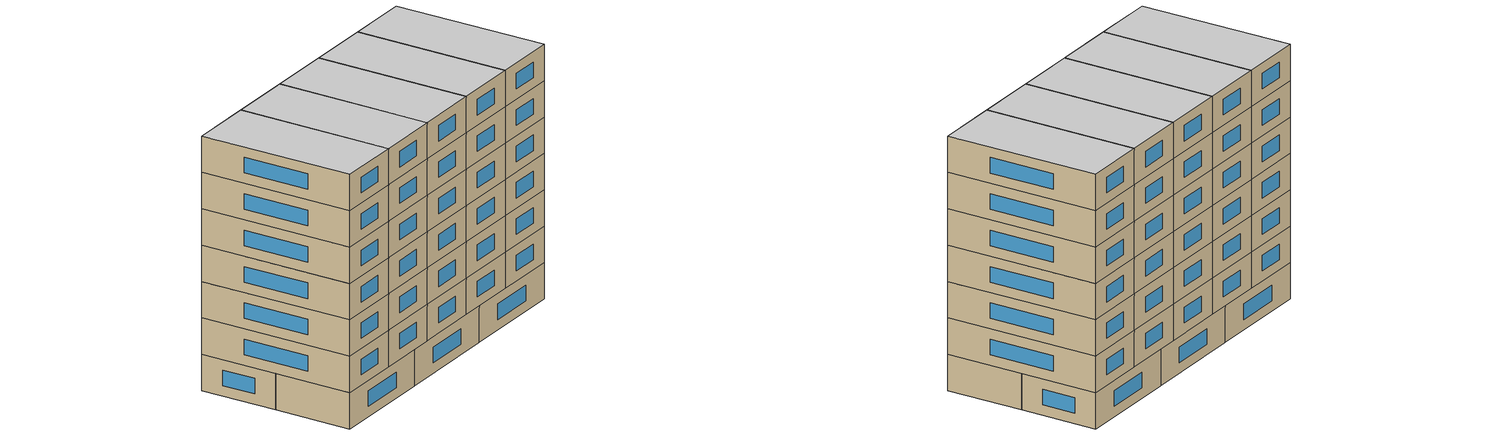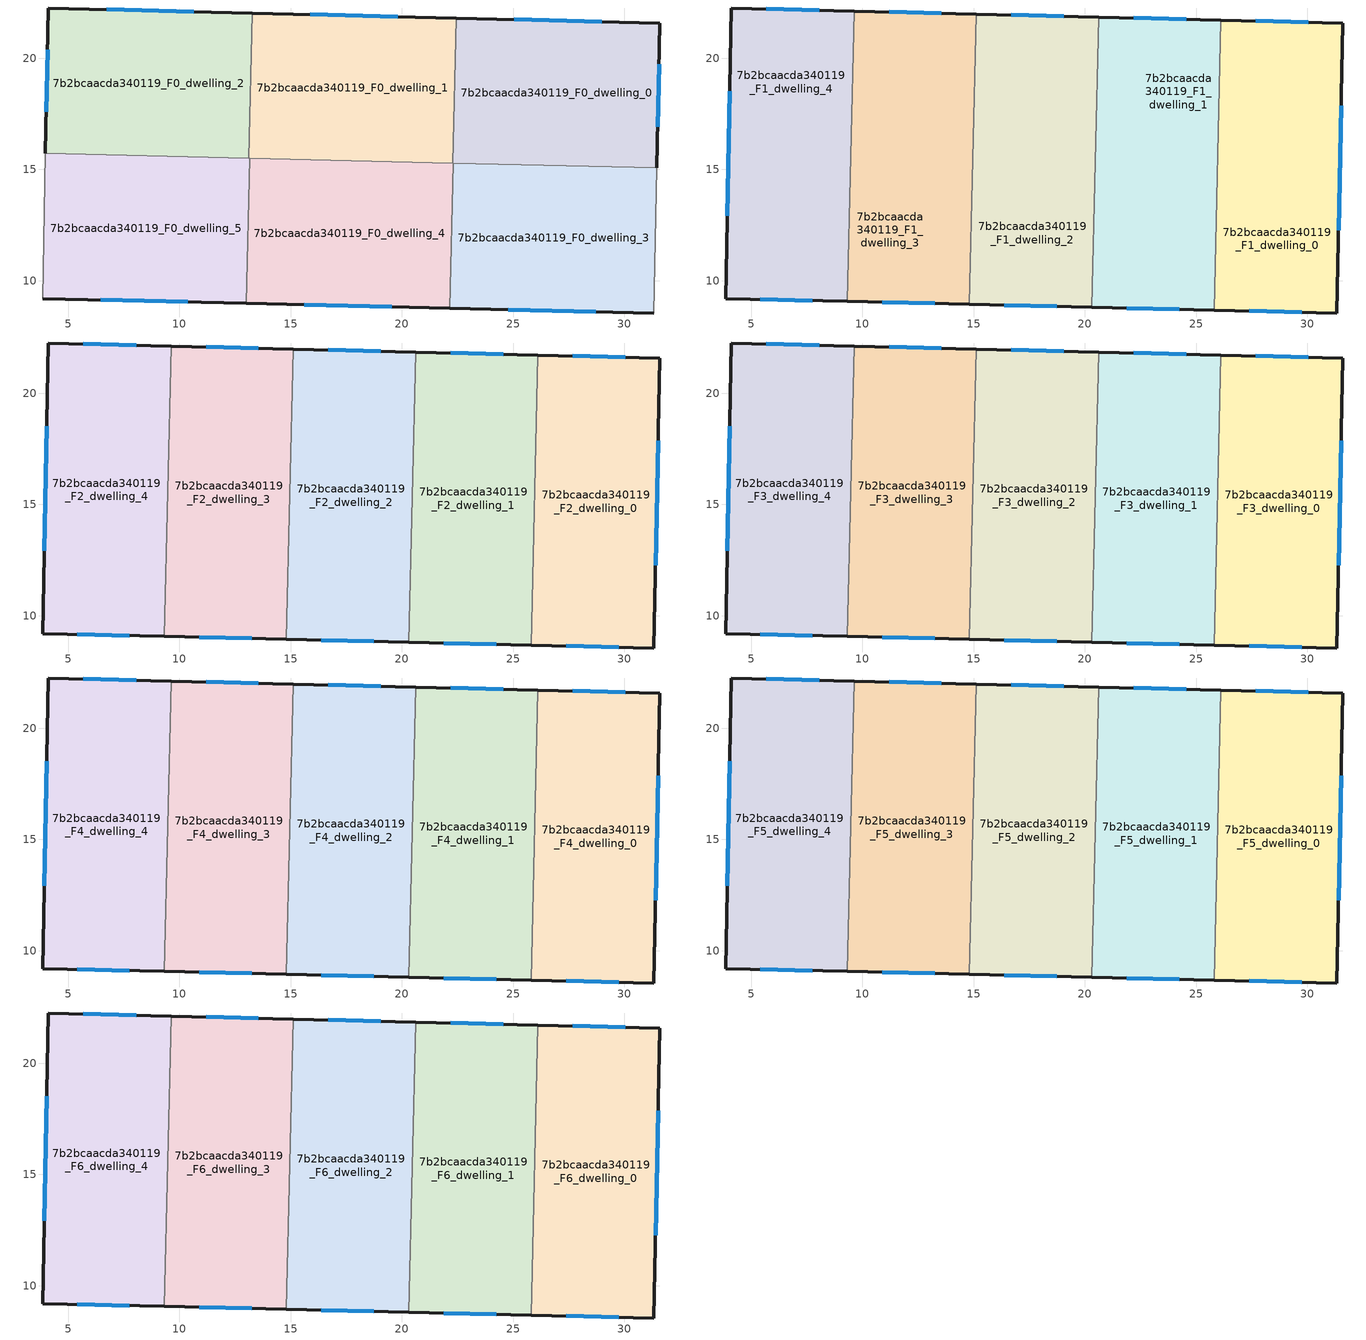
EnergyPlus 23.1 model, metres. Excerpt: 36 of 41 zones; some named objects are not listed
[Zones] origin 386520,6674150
7b2bcaacda340119_F0_dwelling_0
 floor ground (EU_floor_Construction): 31.6,21.58 31.47,15.07 22.29,15.29 22.44,21.8 z0
 wall outside (EU_wall_Construction): 31.47,15.07 31.6,21.58 22.44,21.8 z0:3
 wall to 7b2bcaacda340119_F0_dwelling_3 (EU_wall_Construction): 22.32,15.29 31.47,15.07 z0:3
 wall to 7b2bcaacda340119_F0_dwelling_1 (EU_wall_Construction): 22.44,21.8 22.29,15.29 z0:3
 wall to 7b2bcaacda340119_F0_dwelling_4 (EU_wall_Construction): 22.29,15.29 22.32,15.29 z0:3
 window (EU_Window_Construction): 31.51,16.93 31.57,19.72 / 28.99,21.64 25.06,21.74 z0.86:2.14
7b2bcaacda340119_F0_dwelling_1
 floor ground (EU_floor_Construction): 22.44,21.8 22.29,15.29 13.12,15.5 13.28,22.03 z0
 wall outside (EU_wall_Construction): 22.44,21.8 13.28,22.03 z0:3
 wall to 7b2bcaacda340119_F0_dwelling_4 (EU_wall_Construction): 13.16,15.5 22.29,15.29 z0:3
 wall to 7b2bcaacda340119_F0_dwelling_2 (EU_wall_Construction): 13.28,22.03 13.12,15.5 z0:3
 wall to 7b2bcaacda340119_F0_dwelling_5 (EU_wall_Construction): 13.12,15.5 13.16,15.5 z0:3
 window (EU_Window_Construction): 19.82,21.87 15.89,21.97 z0.86:2.14
7b2bcaacda340119_F0_dwelling_2
 floor ground (EU_floor_Construction): 13.28,22.03 13.12,15.5 3.98,15.72 4.11,22.25 z0
 wall outside (EU_wall_Construction): 13.28,22.03 4.11,22.25 3.98,15.72 z0:3
 wall to 7b2bcaacda340119_F0_dwelling_5 (EU_wall_Construction): 3.98,15.72 13.12,15.5 z0:3
 window (EU_Window_Construction): 4.08,20.39 4.02,17.59 / 10.66,22.09 6.73,22.19 z0.86:2.14
7b2bcaacda340119_F0_dwelling_3
 floor ground (EU_floor_Construction): 31.47,15.07 31.34,8.54 22.16,8.76 22.32,15.29 z0
 wall outside (EU_wall_Construction): 22.16,8.76 31.34,8.54 z0:3
 wall adiabatic (EU_wall_Construction): 31.34,8.54 31.47,15.07 z0:3
 wall to 7b2bcaacda340119_F0_dwelling_4 (EU_wall_Construction): 22.32,15.29 22.16,8.76 z0:3
 window (EU_Window_Construction): 24.78,8.7 28.71,8.61 z0.86:2.14
7b2bcaacda340119_F0_dwelling_4
 floor ground (EU_floor_Construction): 22.32,15.29 22.16,8.76 13,8.98 13.16,15.5 z0
 wall outside (EU_wall_Construction): 13,8.98 22.16,8.76 z0:3
 wall to 7b2bcaacda340119_F0_dwelling_5 (EU_wall_Construction): 13.16,15.5 13,8.98 z0:3
 window (EU_Window_Construction): 15.62,8.92 19.55,8.82 z0.86:2.14
 ceiling adiabatic (EU_roof_Construction): 22.16,8.76 22.32,15.29 20.31,8.81 z3
7b2bcaacda340119_F0_dwelling_5
 floor ground (EU_floor_Construction): 13.16,15.5 13,8.98 3.85,9.2 3.98,15.72 z0
 wall outside (EU_wall_Construction): 3.85,9.2 13,8.98 z0:3
 wall adiabatic (EU_wall_Construction): 3.98,15.72 3.85,9.2 z0:3
 window (EU_Window_Construction): 6.47,9.13 10.39,9.04 z0.86:2.14
7b2bcaacda340119_F1_dwelling_0
 floor to 7b2bcaacda340119_F0_dwelling_0 (EU_floor_Construction): 31.6,21.58 31.47,15.07 25.97,15.2 26.12,21.71 z3
 floor to 7b2bcaacda340119_F0_dwelling_3 (EU_floor_Construction): 31.47,15.07 31.33,8.54 25.81,8.68 25.97,15.2 z3
 wall outside (EU_wall_Construction): 25.81,8.68 31.34,8.54 31.6,21.58 26.12,21.71 z3:6
 wall to 7b2bcaacda340119_F1_dwelling_1 (EU_wall_Construction): 26.12,21.71 25.81,8.68 z3:6
 window (EU_Window_Construction): 30.04,21.62 27.69,21.68 / 31.41,12.27 31.53,17.85 / 27.39,8.64 29.76,8.58 z3.86:5.14
7b2bcaacda340119_F1_dwelling_1
 floor to 7b2bcaacda340119_F0_dwelling_0 (EU_floor_Construction): 26.12,21.71 25.97,15.2 22.29,15.29 22.44,21.8 z3
 floor to 7b2bcaacda340119_F0_dwelling_1 (EU_floor_Construction): 22.44,21.8 22.29,15.29 20.47,15.33 20.62,21.85 z3
 floor to 7b2bcaacda340119_F0_dwelling_4 (EU_floor_Construction): 22.32,15.29 20.31,8.81 20.47,15.33 z3
 floor to 7b2bcaacda340119_F0_dwelling_3 (EU_floor_Construction): 25.89,11.94 25.81,8.68 22.16,8.76 22.19,9.86 z3; 25.97,15.2 25.89,11.94 22.19,9.86 22.32,15.29 z3
 floor adiabatic (EU_floor_Construction): 22.19,9.86 22.16,8.76 20.31,8.81 z3; 22.32,15.29 22.19,9.86 20.31,8.81 z3
 wall outside (EU_wall_Construction): 20.31,8.81 25.81,8.68 / 26.12,21.71 20.62,21.85 z3:6
 wall to 7b2bcaacda340119_F1_dwelling_2 (EU_wall_Construction): 20.62,21.85 20.31,8.81 z3:6
 window (EU_Window_Construction): 21.89,8.77 24.24,8.71 / 24.55,21.75 22.19,21.81 z3.86:5.14
7b2bcaacda340119_F1_dwelling_2
 floor to 7b2bcaacda340119_F0_dwelling_1 (EU_floor_Construction): 20.62,21.85 20.47,15.33 14.97,15.46 15.13,21.98 z3
 floor to 7b2bcaacda340119_F0_dwelling_4 (EU_floor_Construction): 20.47,15.33 20.31,8.81 14.82,8.94 14.97,15.46 z3
 wall outside (EU_wall_Construction): 14.82,8.94 20.31,8.81 / 20.62,21.85 15.13,21.98 z3:6
 wall to 7b2bcaacda340119_F1_dwelling_3 (EU_wall_Construction): 15.13,21.98 14.82,8.94 z3:6
 window (EU_Window_Construction): 16.39,8.9 18.74,8.84 / 19.05,21.89 16.7,21.95 z3.86:5.14
7b2bcaacda340119_F1_dwelling_3
 floor to 7b2bcaacda340119_F0_dwelling_1 (EU_floor_Construction): 15.13,21.98 14.97,15.46 13.12,15.5 13.28,22.03 z3
 floor to 7b2bcaacda340119_F0_dwelling_2 (EU_floor_Construction): 13.28,22.03 13.12,15.5 9.48,15.59 9.63,22.12 z3
 floor to 7b2bcaacda340119_F0_dwelling_5 (EU_floor_Construction): 13.16,15.5 13,8.98 9.32,9.07 9.48,15.59 z3
 floor to 7b2bcaacda340119_F0_dwelling_4 (EU_floor_Construction): 14.97,15.46 14.82,8.94 13.16,15.5 z3; 13.16,15.5 14.82,8.94 13,8.98 z3
 wall outside (EU_wall_Construction): 9.32,9.07 14.82,8.94 / 15.13,21.98 9.63,22.12 z3:6
 wall to 7b2bcaacda340119_F1_dwelling_4 (EU_wall_Construction): 9.63,22.12 9.32,9.07 z3:6
 window (EU_Window_Construction): 10.89,9.03 13.25,8.97 / 13.56,22.02 11.2,22.08 z3.86:5.14
7b2bcaacda340119_F1_dwelling_4
 floor to 7b2bcaacda340119_F0_dwelling_2 (EU_floor_Construction): 9.63,22.12 9.48,15.59 3.98,15.72 4.11,22.25 z3
 floor to 7b2bcaacda340119_F0_dwelling_5 (EU_floor_Construction): 9.48,15.59 9.32,9.07 3.85,9.2 3.98,15.72 z3
 wall outside (EU_wall_Construction): 9.63,22.12 4.11,22.25 3.85,9.2 9.32,9.07 z3:6
 window (EU_Window_Construction): 5.41,9.16 7.76,9.1 / 4.04,18.52 3.93,12.93 / 8.05,22.16 5.69,22.22 z3.86:5.14
7b2bcaacda340119_F2_dwelling_0
 floor to 7b2bcaacda340119_F1_dwelling_0 (EU_floor_Construction): 31.6,21.58 31.33,8.54 25.81,8.68 26.12,21.71 z6
 wall outside (EU_wall_Construction): 25.81,8.68 31.34,8.54 31.6,21.58 26.12,21.71 z6:9
 wall to 7b2bcaacda340119_F2_dwelling_1 (EU_wall_Construction): 26.12,21.71 25.81,8.68 z6:9
 window (EU_Window_Construction): 30.04,21.62 27.69,21.68 / 31.41,12.27 31.53,17.85 / 27.39,8.64 29.76,8.58 z6.86:8.14
7b2bcaacda340119_F2_dwelling_1
 floor to 7b2bcaacda340119_F1_dwelling_1 (EU_floor_Construction): 26.12,21.71 25.81,8.68 20.31,8.81 20.62,21.85 z6
 wall outside (EU_wall_Construction): 20.31,8.81 25.81,8.68 / 26.12,21.71 20.62,21.85 z6:9
 wall to 7b2bcaacda340119_F2_dwelling_2 (EU_wall_Construction): 20.62,21.85 20.31,8.81 z6:9
 window (EU_Window_Construction): 21.89,8.77 24.24,8.71 / 24.55,21.75 22.19,21.81 z6.86:8.14
7b2bcaacda340119_F2_dwelling_2
 floor to 7b2bcaacda340119_F1_dwelling_2 (EU_floor_Construction): 20.62,21.85 20.31,8.81 14.82,8.94 15.13,21.98 z6
 wall outside (EU_wall_Construction): 14.82,8.94 20.31,8.81 / 20.62,21.85 15.13,21.98 z6:9
 wall to 7b2bcaacda340119_F2_dwelling_3 (EU_wall_Construction): 15.13,21.98 14.82,8.94 z6:9
 window (EU_Window_Construction): 16.39,8.9 18.74,8.84 / 19.05,21.89 16.7,21.95 z6.86:8.14
7b2bcaacda340119_F2_dwelling_3
 floor to 7b2bcaacda340119_F1_dwelling_3 (EU_floor_Construction): 15.13,21.98 14.82,8.94 9.32,9.07 9.63,22.12 z6
 wall outside (EU_wall_Construction): 9.32,9.07 14.82,8.94 / 15.13,21.98 9.63,22.12 z6:9
 wall to 7b2bcaacda340119_F2_dwelling_4 (EU_wall_Construction): 9.63,22.12 9.32,9.07 z6:9
 window (EU_Window_Construction): 10.89,9.03 13.25,8.97 / 13.56,22.02 11.2,22.08 z6.86:8.14
7b2bcaacda340119_F2_dwelling_4
 floor to 7b2bcaacda340119_F1_dwelling_4 (EU_floor_Construction): 9.63,22.12 9.32,9.07 3.85,9.2 4.11,22.25 z6
 wall outside (EU_wall_Construction): 9.63,22.12 4.11,22.25 3.85,9.2 9.32,9.07 z6:9
 window (EU_Window_Construction): 5.41,9.16 7.76,9.1 / 4.04,18.52 3.93,12.93 / 8.05,22.16 5.69,22.22 z6.86:8.14
7b2bcaacda340119_F3_dwelling_0
 floor to 7b2bcaacda340119_F2_dwelling_0 (EU_floor_Construction): 31.6,21.58 31.33,8.54 25.81,8.68 26.12,21.71 z9
 wall outside (EU_wall_Construction): 25.81,8.68 31.34,8.54 31.6,21.58 26.12,21.71 z9:12
 wall to 7b2bcaacda340119_F3_dwelling_1 (EU_wall_Construction): 26.12,21.71 25.81,8.68 z9:12
 window (EU_Window_Construction): 30.04,21.62 27.69,21.68 / 31.41,12.27 31.53,17.85 / 27.39,8.64 29.76,8.58 z9.86:11.14
7b2bcaacda340119_F3_dwelling_1
 floor to 7b2bcaacda340119_F2_dwelling_1 (EU_floor_Construction): 26.12,21.71 25.81,8.68 20.31,8.81 20.62,21.85 z9
 wall outside (EU_wall_Construction): 20.31,8.81 25.81,8.68 / 26.12,21.71 20.62,21.85 z9:12
 wall to 7b2bcaacda340119_F3_dwelling_2 (EU_wall_Construction): 20.62,21.85 20.31,8.81 z9:12
 window (EU_Window_Construction): 21.89,8.77 24.24,8.71 / 24.55,21.75 22.19,21.81 z9.86:11.14
7b2bcaacda340119_F3_dwelling_2
 floor to 7b2bcaacda340119_F2_dwelling_2 (EU_floor_Construction): 20.62,21.85 20.31,8.81 14.82,8.94 15.13,21.98 z9
 wall outside (EU_wall_Construction): 14.82,8.94 20.31,8.81 / 20.62,21.85 15.13,21.98 z9:12
 wall to 7b2bcaacda340119_F3_dwelling_3 (EU_wall_Construction): 15.13,21.98 14.82,8.94 z9:12
 window (EU_Window_Construction): 16.39,8.9 18.74,8.84 / 19.05,21.89 16.7,21.95 z9.86:11.14
7b2bcaacda340119_F3_dwelling_3
 floor to 7b2bcaacda340119_F2_dwelling_3 (EU_floor_Construction): 15.13,21.98 14.82,8.94 9.32,9.07 9.63,22.12 z9
 wall outside (EU_wall_Construction): 9.32,9.07 14.82,8.94 / 15.13,21.98 9.63,22.12 z9:12
 wall to 7b2bcaacda340119_F3_dwelling_4 (EU_wall_Construction): 9.63,22.12 9.32,9.07 z9:12
 window (EU_Window_Construction): 10.89,9.03 13.25,8.97 / 13.56,22.02 11.2,22.08 z9.86:11.14
7b2bcaacda340119_F3_dwelling_4
 floor to 7b2bcaacda340119_F2_dwelling_4 (EU_floor_Construction): 9.63,22.12 9.32,9.07 3.85,9.2 4.11,22.25 z9
 wall outside (EU_wall_Construction): 9.63,22.12 4.11,22.25 3.85,9.2 9.32,9.07 z9:12
 window (EU_Window_Construction): 5.41,9.16 7.76,9.1 / 4.04,18.52 3.93,12.93 / 8.05,22.16 5.69,22.22 z9.86:11.14
7b2bcaacda340119_F4_dwelling_0
 floor to 7b2bcaacda340119_F3_dwelling_0 (EU_floor_Construction): 31.6,21.58 31.33,8.54 25.81,8.68 26.12,21.71 z12
 wall outside (EU_wall_Construction): 25.81,8.68 31.34,8.54 31.6,21.58 26.12,21.71 z12:15
 wall to 7b2bcaacda340119_F4_dwelling_1 (EU_wall_Construction): 26.12,21.71 25.81,8.68 z12:15
 window (EU_Window_Construction): 30.04,21.62 27.69,21.68 / 31.41,12.27 31.53,17.85 / 27.39,8.64 29.76,8.58 z12.86:14.14
7b2bcaacda340119_F4_dwelling_1
 floor to 7b2bcaacda340119_F3_dwelling_1 (EU_floor_Construction): 26.12,21.71 25.81,8.68 20.31,8.81 20.62,21.85 z12
 wall outside (EU_wall_Construction): 20.31,8.81 25.81,8.68 / 26.12,21.71 20.62,21.85 z12:15
 wall to 7b2bcaacda340119_F4_dwelling_2 (EU_wall_Construction): 20.62,21.85 20.31,8.81 z12:15
 window (EU_Window_Construction): 21.89,8.77 24.24,8.71 / 24.55,21.75 22.19,21.81 z12.86:14.14
7b2bcaacda340119_F4_dwelling_2
 floor to 7b2bcaacda340119_F3_dwelling_2 (EU_floor_Construction): 20.62,21.85 20.31,8.81 14.82,8.94 15.13,21.98 z12
 wall outside (EU_wall_Construction): 14.82,8.94 20.31,8.81 / 20.62,21.85 15.13,21.98 z12:15
 wall to 7b2bcaacda340119_F4_dwelling_3 (EU_wall_Construction): 15.13,21.98 14.82,8.94 z12:15
 window (EU_Window_Construction): 16.39,8.9 18.74,8.84 / 19.05,21.89 16.7,21.95 z12.86:14.14
7b2bcaacda340119_F4_dwelling_3
 floor to 7b2bcaacda340119_F3_dwelling_3 (EU_floor_Construction): 15.13,21.98 14.82,8.94 9.32,9.07 9.63,22.12 z12
 wall outside (EU_wall_Construction): 9.32,9.07 14.82,8.94 / 15.13,21.98 9.63,22.12 z12:15
 wall to 7b2bcaacda340119_F4_dwelling_4 (EU_wall_Construction): 9.63,22.12 9.32,9.07 z12:15
 window (EU_Window_Construction): 10.89,9.03 13.25,8.97 / 13.56,22.02 11.2,22.08 z12.86:14.14
7b2bcaacda340119_F4_dwelling_4
 floor to 7b2bcaacda340119_F3_dwelling_4 (EU_floor_Construction): 9.63,22.12 9.32,9.07 3.85,9.2 4.11,22.25 z12
 wall outside (EU_wall_Construction): 9.63,22.12 4.11,22.25 3.85,9.2 9.32,9.07 z12:15
 window (EU_Window_Construction): 5.41,9.16 7.76,9.1 / 4.04,18.52 3.93,12.93 / 8.05,22.16 5.69,22.22 z12.86:14.14
7b2bcaacda340119_F5_dwelling_0
 floor to 7b2bcaacda340119_F4_dwelling_0 (EU_floor_Construction): 31.6,21.58 31.33,8.54 25.81,8.68 26.12,21.71 z15
 wall outside (EU_wall_Construction): 25.81,8.68 31.34,8.54 31.6,21.58 26.12,21.71 z15:18
 wall to 7b2bcaacda340119_F5_dwelling_1 (EU_wall_Construction): 26.12,21.71 25.81,8.68 z15:18
 window (EU_Window_Construction): 30.04,21.62 27.69,21.68 / 31.41,12.27 31.53,17.85 / 27.39,8.64 29.76,8.58 z15.86:17.14
7b2bcaacda340119_F5_dwelling_1
 floor to 7b2bcaacda340119_F4_dwelling_1 (EU_floor_Construction): 26.12,21.71 25.81,8.68 20.31,8.81 20.62,21.85 z15
 wall outside (EU_wall_Construction): 20.31,8.81 25.81,8.68 / 26.12,21.71 20.62,21.85 z15:18
 wall to 7b2bcaacda340119_F5_dwelling_2 (EU_wall_Construction): 20.62,21.85 20.31,8.81 z15:18
 window (EU_Window_Construction): 21.89,8.77 24.24,8.71 / 24.55,21.75 22.19,21.81 z15.86:17.14
7b2bcaacda340119_F5_dwelling_2
 floor to 7b2bcaacda340119_F4_dwelling_2 (EU_floor_Construction): 20.62,21.85 20.31,8.81 14.82,8.94 15.13,21.98 z15
 wall outside (EU_wall_Construction): 14.82,8.94 20.31,8.81 / 20.62,21.85 15.13,21.98 z15:18
 wall to 7b2bcaacda340119_F5_dwelling_3 (EU_wall_Construction): 15.13,21.98 14.82,8.94 z15:18
 window (EU_Window_Construction): 16.39,8.9 18.74,8.84 / 19.05,21.89 16.7,21.95 z15.86:17.14
7b2bcaacda340119_F5_dwelling_3
 floor to 7b2bcaacda340119_F4_dwelling_3 (EU_floor_Construction): 15.13,21.98 14.82,8.94 9.32,9.07 9.63,22.12 z15
 wall outside (EU_wall_Construction): 9.32,9.07 14.82,8.94 / 15.13,21.98 9.63,22.12 z15:18
 wall to 7b2bcaacda340119_F5_dwelling_4 (EU_wall_Construction): 9.63,22.12 9.32,9.07 z15:18
 window (EU_Window_Construction): 10.89,9.03 13.25,8.97 / 13.56,22.02 11.2,22.08 z15.86:17.14
7b2bcaacda340119_F5_dwelling_4
 floor to 7b2bcaacda340119_F4_dwelling_4 (EU_floor_Construction): 9.63,22.12 9.32,9.07 3.85,9.2 4.11,22.25 z15
 wall outside (EU_wall_Construction): 9.63,22.12 4.11,22.25 3.85,9.2 9.32,9.07 z15:18
 window (EU_Window_Construction): 5.41,9.16 7.76,9.1 / 4.04,18.52 3.93,12.93 / 8.05,22.16 5.69,22.22 z15.86:17.14
7b2bcaacda340119_F6_dwelling_0
 floor to 7b2bcaacda340119_F5_dwelling_0 (EU_floor_Construction): 31.6,21.58 31.33,8.54 25.81,8.68 26.12,21.71 z18
 wall outside (EU_wall_Construction): 25.81,8.68 31.34,8.54 31.6,21.58 26.12,21.71 z18:21
 wall to 7b2bcaacda340119_F6_dwelling_1 (EU_wall_Construction): 26.12,21.71 25.81,8.68 z18:21
 window (EU_Window_Construction): 30.04,21.62 27.69,21.68 / 31.41,12.27 31.53,17.85 / 27.39,8.64 29.76,8.58 z18.86:20.14
 ceiling to 7b2bcaacda340119_F7_dwelling_0 (EU_floor_Construction): 31.33,8.54 31.6,21.58 26.12,21.71 25.81,8.68 z21
7b2bcaacda340119_F6_dwelling_1
 floor to 7b2bcaacda340119_F5_dwelling_1 (EU_floor_Construction): 26.12,21.71 25.81,8.68 20.31,8.81 20.62,21.85 z18
 wall outside (EU_wall_Construction): 20.31,8.81 25.81,8.68 / 26.12,21.71 20.62,21.85 z18:21
 wall to 7b2bcaacda340119_F6_dwelling_2 (EU_wall_Construction): 20.62,21.85 20.31,8.81 z18:21
 window (EU_Window_Construction): 21.89,8.77 24.24,8.71 / 24.55,21.75 22.19,21.81 z18.86:20.14
 ceiling to 7b2bcaacda340119_F7_dwelling_1 (EU_floor_Construction): 25.81,8.68 26.12,21.71 20.62,21.85 20.31,8.81 z21
7b2bcaacda340119_F6_dwelling_2
 floor to 7b2bcaacda340119_F5_dwelling_2 (EU_floor_Construction): 20.62,21.85 20.31,8.81 14.82,8.94 15.13,21.98 z18
 wall outside (EU_wall_Construction): 14.82,8.94 20.31,8.81 / 20.62,21.85 15.13,21.98 z18:21
 wall to 7b2bcaacda340119_F6_dwelling_3 (EU_wall_Construction): 15.13,21.98 14.82,8.94 z18:21
 window (EU_Window_Construction): 16.39,8.9 18.74,8.84 / 19.05,21.89 16.7,21.95 z18.86:20.14
 ceiling to 7b2bcaacda340119_F7_dwelling_2 (EU_floor_Construction): 20.31,8.81 20.62,21.85 15.13,21.98 14.82,8.94 z21
7b2bcaacda340119_F6_dwelling_3
 floor to 7b2bcaacda340119_F5_dwelling_3 (EU_floor_Construction): 15.13,21.98 14.82,8.94 9.32,9.07 9.63,22.12 z18
 wall outside (EU_wall_Construction): 9.32,9.07 14.82,8.94 / 15.13,21.98 9.63,22.12 z18:21
 wall to 7b2bcaacda340119_F6_dwelling_4 (EU_wall_Construction): 9.63,22.12 9.32,9.07 z18:21
 window (EU_Window_Construction): 10.89,9.03 13.25,8.97 / 13.56,22.02 11.2,22.08 z18.86:20.14
 ceiling to 7b2bcaacda340119_F7_dwelling_3 (EU_floor_Construction): 14.82,8.94 15.13,21.98 9.63,22.12 9.32,9.07 z21
7b2bcaacda340119_F6_dwelling_4
 floor to 7b2bcaacda340119_F5_dwelling_4 (EU_floor_Construction): 9.63,22.12 9.32,9.07 3.85,9.2 4.11,22.25 z18
 wall outside (EU_wall_Construction): 9.63,22.12 4.11,22.25 3.85,9.2 9.32,9.07 z18:21
 window (EU_Window_Construction): 5.41,9.16 7.76,9.1 / 4.04,18.52 3.93,12.93 / 8.05,22.16 5.69,22.22 z18.86:20.14
 ceiling to 7b2bcaacda340119_F7_dwelling_4 (EU_floor_Construction): 9.32,9.07 9.63,22.12 4.11,22.25 3.85,9.2 z21
[Building]
EU S2 Campaign: North Axis=0; Terrain=City; Solar Distribution=FullExterior
[Site:Location]
Helsinki-Vantaa.AP: Latitude=60.317; Longitude=24.963; Time Zone=2; Elevation=54.6
[SizingPeriod:WeatherFileDays]
AnnualSizingPeriod: Begin Month=1; Begin Day of Month=1; End Month=12; End Day of Month=31; Day of Week for Start Day=Monday; Use Weather File Daylight Saving Period=No; Use Weather File Rain and Snow Indicators=No
[MATERIAL]
EU_InternalMass_Material: Roughness=MediumRough; Thickness=0.1; Conductivity=1; Density=1800; Specific Heat=900; Thermal Absorptance=0.9; Solar Absorptance=0.7; Visible Absorptance=0.7
[MATERIAL:NOMASS] Roughness=MediumRough; Thermal Absorptance=0.9; Solar Absorptance=0.7; Visible Absorptance=0.7
Name | Thermal Resistance
EU_wall_NoMass | 1.10183
EU_roof_NoMass; EU_floor_NoMass | 1.70606
[WINDOWMATERIAL:SIMPLEGLAZINGSYSTEM]
EU_Window_SimpleGlazing: UFactor=3.11035; Solar Heat Gain Coefficient=0.8; Visible Transmittance=0.8
[CONSTRUCTION]
EU_wall_Construction: EU_wall_NoMass
EU_roof_Construction: EU_roof_NoMass
EU_floor_Construction: EU_floor_NoMass
EU_Window_Construction: EU_Window_SimpleGlazing
EU_InternalMass_Construction: EU_InternalMass_Material
[ZONE] Type=1; Multiplier=1; Ceiling Height=autocalculate; Floor Area=autocalculate; Part of Total Floor Area=Yes
Name | Volume
7b2bcaacda340119_F0_dwelling_0 | 179.398
7b2bcaacda340119_F1_dwelling_0 | 215.259
7b2bcaacda340119_F2_dwelling_0; 7b2bcaacda340119_F3_dwelling_0; 7b2bcaacda340119_F4_dwelling_0; 7b2bcaacda340119_F5_dwelling_0; 7b2bcaacda340119_F6_dwelling_0 | 215.268
7b2bcaacda340119_F0_dwelling_1; 7b2bcaacda340119_F0_dwelling_2 | 179.399
7b2bcaacda340119_F1_dwelling_1 | 215.282
7b2bcaacda340119_F2_dwelling_1; 7b2bcaacda340119_F3_dwelling_1; 7b2bcaacda340119_F4_dwelling_1; 7b2bcaacda340119_F5_dwelling_1; 7b2bcaacda340119_F6_dwelling_1 | 215.291
7b2bcaacda340119_F1_dwelling_2 | 215.251
7b2bcaacda340119_F2_dwelling_2; 7b2bcaacda340119_F3_dwelling_2; 7b2bcaacda340119_F4_dwelling_2; 7b2bcaacda340119_F5_dwelling_2; 7b2bcaacda340119_F6_dwelling_2 | 215.256
7b2bcaacda340119_F0_dwelling_3 | 179.376
7b2bcaacda340119_F1_dwelling_3 | 215.255
7b2bcaacda340119_F2_dwelling_3; 7b2bcaacda340119_F3_dwelling_3; 7b2bcaacda340119_F4_dwelling_3; 7b2bcaacda340119_F5_dwelling_3; 7b2bcaacda340119_F6_dwelling_3 | 215.261
7b2bcaacda340119_F0_dwelling_4 | 179.382
7b2bcaacda340119_F1_dwelling_4 | 215.28
7b2bcaacda340119_F2_dwelling_4; 7b2bcaacda340119_F3_dwelling_4; 7b2bcaacda340119_F4_dwelling_4; 7b2bcaacda340119_F5_dwelling_4; 7b2bcaacda340119_F6_dwelling_4 | 215.283
7b2bcaacda340119_F0_dwelling_5 | 179.397
[INTERNALMASS] Construction=EU_InternalMass_Construction
Name | Zone or ZoneList | Surface Area
7b2bcaacda340119_F0_dwelling_0_EU_InternalMass | 7b2bcaacda340119_F0_dwelling_0 | 59.7993
7b2bcaacda340119_F0_dwelling_1_EU_InternalMass | 7b2bcaacda340119_F0_dwelling_1 | 59.7998
7b2bcaacda340119_F0_dwelling_2_EU_InternalMass | 7b2bcaacda340119_F0_dwelling_2 | 59.7999
7b2bcaacda340119_F0_dwelling_3_EU_InternalMass | 7b2bcaacda340119_F0_dwelling_3 | 59.7918
7b2bcaacda340119_F0_dwelling_4_EU_InternalMass | 7b2bcaacda340119_F0_dwelling_4 | 59.794
7b2bcaacda340119_F0_dwelling_5_EU_InternalMass | 7b2bcaacda340119_F0_dwelling_5 | 59.7994
7b2bcaacda340119_F1_dwelling_0_EU_InternalMass | 7b2bcaacda340119_F1_dwelling_0 | 71.7561
7b2bcaacda340119_F1_dwelling_1_EU_InternalMass | 7b2bcaacda340119_F1_dwelling_1 | 71.7637
7b2bcaacda340119_F1_dwelling_2_EU_InternalMass | 7b2bcaacda340119_F1_dwelling_2 | 71.7521
7b2bcaacda340119_F1_dwelling_3_EU_InternalMass | 7b2bcaacda340119_F1_dwelling_3 | 71.7534
7b2bcaacda340119_F1_dwelling_4_EU_InternalMass | 7b2bcaacda340119_F1_dwelling_4 | 71.7611
7b2bcaacda340119_F2_dwelling_0_EU_InternalMass | 7b2bcaacda340119_F2_dwelling_0 | 71.7561
7b2bcaacda340119_F2_dwelling_1_EU_InternalMass | 7b2bcaacda340119_F2_dwelling_1 | 71.7637
7b2bcaacda340119_F2_dwelling_2_EU_InternalMass | 7b2bcaacda340119_F2_dwelling_2 | 71.7521
7b2bcaacda340119_F2_dwelling_3_EU_InternalMass | 7b2bcaacda340119_F2_dwelling_3 | 71.7534
7b2bcaacda340119_F2_dwelling_4_EU_InternalMass | 7b2bcaacda340119_F2_dwelling_4 | 71.7611
7b2bcaacda340119_F3_dwelling_0_EU_InternalMass | 7b2bcaacda340119_F3_dwelling_0 | 71.7561
7b2bcaacda340119_F3_dwelling_1_EU_InternalMass | 7b2bcaacda340119_F3_dwelling_1 | 71.7637
7b2bcaacda340119_F3_dwelling_2_EU_InternalMass | 7b2bcaacda340119_F3_dwelling_2 | 71.7521
7b2bcaacda340119_F3_dwelling_3_EU_InternalMass | 7b2bcaacda340119_F3_dwelling_3 | 71.7534
7b2bcaacda340119_F3_dwelling_4_EU_InternalMass | 7b2bcaacda340119_F3_dwelling_4 | 71.7611
7b2bcaacda340119_F4_dwelling_0_EU_InternalMass | 7b2bcaacda340119_F4_dwelling_0 | 71.7561
7b2bcaacda340119_F4_dwelling_1_EU_InternalMass | 7b2bcaacda340119_F4_dwelling_1 | 71.7637
7b2bcaacda340119_F4_dwelling_2_EU_InternalMass | 7b2bcaacda340119_F4_dwelling_2 | 71.7521
7b2bcaacda340119_F4_dwelling_3_EU_InternalMass | 7b2bcaacda340119_F4_dwelling_3 | 71.7534
7b2bcaacda340119_F4_dwelling_4_EU_InternalMass | 7b2bcaacda340119_F4_dwelling_4 | 71.7611
7b2bcaacda340119_F5_dwelling_0_EU_InternalMass | 7b2bcaacda340119_F5_dwelling_0 | 71.7561
7b2bcaacda340119_F5_dwelling_1_EU_InternalMass | 7b2bcaacda340119_F5_dwelling_1 | 71.7637
7b2bcaacda340119_F5_dwelling_2_EU_InternalMass | 7b2bcaacda340119_F5_dwelling_2 | 71.7521
7b2bcaacda340119_F5_dwelling_3_EU_InternalMass | 7b2bcaacda340119_F5_dwelling_3 | 71.7534
7b2bcaacda340119_F5_dwelling_4_EU_InternalMass | 7b2bcaacda340119_F5_dwelling_4 | 71.7611
7b2bcaacda340119_F6_dwelling_0_EU_InternalMass | 7b2bcaacda340119_F6_dwelling_0 | 71.7561
7b2bcaacda340119_F6_dwelling_1_EU_InternalMass | 7b2bcaacda340119_F6_dwelling_1 | 71.7637
7b2bcaacda340119_F6_dwelling_2_EU_InternalMass | 7b2bcaacda340119_F6_dwelling_2 | 71.7521
7b2bcaacda340119_F6_dwelling_3_EU_InternalMass | 7b2bcaacda340119_F6_dwelling_3 | 71.7534
7b2bcaacda340119_F6_dwelling_4_EU_InternalMass | 7b2bcaacda340119_F6_dwelling_4 | 71.7611
[OTHEREQUIPMENT] Fuel Type=Electricity; Design Level Calculation Method=Watts/Area; Power per Zone Floor Area=1; Fraction Latent=0; Fraction Radiant=0; Fraction Lost=0; Carbon Dioxide Generation Rate=0; EndUse Subcategory=EU_Step8_InternalGains
Name | Zone or ZoneList or Space or SpaceList | Schedule
EU_Step8_InternalGain_7b2bcaacda340119_F0_dwelling_0_f000 | 7b2bcaacda340119_F0_dwelling_0 | EU_Step8_GainSchedule_7b2bcaacda340119_F0_dwelling_0_f000
EU_Step8_InternalGain_7b2bcaacda340119_F0_dwelling_1_f000 | 7b2bcaacda340119_F0_dwelling_1 | EU_Step8_GainSchedule_7b2bcaacda340119_F0_dwelling_1_f000
EU_Step8_InternalGain_7b2bcaacda340119_F0_dwelling_2_f000 | 7b2bcaacda340119_F0_dwelling_2 | EU_Step8_GainSchedule_7b2bcaacda340119_F0_dwelling_2_f000
EU_Step8_InternalGain_7b2bcaacda340119_F0_dwelling_3_f000 | 7b2bcaacda340119_F0_dwelling_3 | EU_Step8_GainSchedule_7b2bcaacda340119_F0_dwelling_3_f000
EU_Step8_InternalGain_7b2bcaacda340119_F0_dwelling_4_f000 | 7b2bcaacda340119_F0_dwelling_4 | EU_Step8_GainSchedule_7b2bcaacda340119_F0_dwelling_4_f000
EU_Step8_InternalGain_7b2bcaacda340119_F0_dwelling_5_f000 | 7b2bcaacda340119_F0_dwelling_5 | EU_Step8_GainSchedule_7b2bcaacda340119_F0_dwelling_5_f000
EU_Step8_InternalGain_7b2bcaacda340119_F1_dwelling_0_f000 | 7b2bcaacda340119_F1_dwelling_0 | EU_Step8_GainSchedule_7b2bcaacda340119_F1_dwelling_0_f000
EU_Step8_InternalGain_7b2bcaacda340119_F1_dwelling_1_f000 | 7b2bcaacda340119_F1_dwelling_1 | EU_Step8_GainSchedule_7b2bcaacda340119_F1_dwelling_1_f000
EU_Step8_InternalGain_7b2bcaacda340119_F1_dwelling_2_f000 | 7b2bcaacda340119_F1_dwelling_2 | EU_Step8_GainSchedule_7b2bcaacda340119_F1_dwelling_2_f000
EU_Step8_InternalGain_7b2bcaacda340119_F1_dwelling_3_f000 | 7b2bcaacda340119_F1_dwelling_3 | EU_Step8_GainSchedule_7b2bcaacda340119_F1_dwelling_3_f000
EU_Step8_InternalGain_7b2bcaacda340119_F1_dwelling_4_f000 | 7b2bcaacda340119_F1_dwelling_4 | EU_Step8_GainSchedule_7b2bcaacda340119_F1_dwelling_4_f000
EU_Step8_InternalGain_7b2bcaacda340119_F2_dwelling_0_f000 | 7b2bcaacda340119_F2_dwelling_0 | EU_Step8_GainSchedule_7b2bcaacda340119_F2_dwelling_0_f000
EU_Step8_InternalGain_7b2bcaacda340119_F2_dwelling_1_f000 | 7b2bcaacda340119_F2_dwelling_1 | EU_Step8_GainSchedule_7b2bcaacda340119_F2_dwelling_1_f000
EU_Step8_InternalGain_7b2bcaacda340119_F2_dwelling_2_f000 | 7b2bcaacda340119_F2_dwelling_2 | EU_Step8_GainSchedule_7b2bcaacda340119_F2_dwelling_2_f000
EU_Step8_InternalGain_7b2bcaacda340119_F2_dwelling_3_f000 | 7b2bcaacda340119_F2_dwelling_3 | EU_Step8_GainSchedule_7b2bcaacda340119_F2_dwelling_3_f000
EU_Step8_InternalGain_7b2bcaacda340119_F2_dwelling_4_f000 | 7b2bcaacda340119_F2_dwelling_4 | EU_Step8_GainSchedule_7b2bcaacda340119_F2_dwelling_4_f000
EU_Step8_InternalGain_7b2bcaacda340119_F3_dwelling_0_f000 | 7b2bcaacda340119_F3_dwelling_0 | EU_Step8_GainSchedule_7b2bcaacda340119_F3_dwelling_0_f000
EU_Step8_InternalGain_7b2bcaacda340119_F3_dwelling_1_f000 | 7b2bcaacda340119_F3_dwelling_1 | EU_Step8_GainSchedule_7b2bcaacda340119_F3_dwelling_1_f000
EU_Step8_InternalGain_7b2bcaacda340119_F3_dwelling_2_f000 | 7b2bcaacda340119_F3_dwelling_2 | EU_Step8_GainSchedule_7b2bcaacda340119_F3_dwelling_2_f000
EU_Step8_InternalGain_7b2bcaacda340119_F3_dwelling_3_f000 | 7b2bcaacda340119_F3_dwelling_3 | EU_Step8_GainSchedule_7b2bcaacda340119_F3_dwelling_3_f000
EU_Step8_InternalGain_7b2bcaacda340119_F3_dwelling_4_f000 | 7b2bcaacda340119_F3_dwelling_4 | EU_Step8_GainSchedule_7b2bcaacda340119_F3_dwelling_4_f000
EU_Step8_InternalGain_7b2bcaacda340119_F4_dwelling_0_f000 | 7b2bcaacda340119_F4_dwelling_0 | EU_Step8_GainSchedule_7b2bcaacda340119_F4_dwelling_0_f000
EU_Step8_InternalGain_7b2bcaacda340119_F4_dwelling_1_f000 | 7b2bcaacda340119_F4_dwelling_1 | EU_Step8_GainSchedule_7b2bcaacda340119_F4_dwelling_1_f000
EU_Step8_InternalGain_7b2bcaacda340119_F4_dwelling_2_f000 | 7b2bcaacda340119_F4_dwelling_2 | EU_Step8_GainSchedule_7b2bcaacda340119_F4_dwelling_2_f000
EU_Step8_InternalGain_7b2bcaacda340119_F4_dwelling_3_f000 | 7b2bcaacda340119_F4_dwelling_3 | EU_Step8_GainSchedule_7b2bcaacda340119_F4_dwelling_3_f000
EU_Step8_InternalGain_7b2bcaacda340119_F4_dwelling_4_f000 | 7b2bcaacda340119_F4_dwelling_4 | EU_Step8_GainSchedule_7b2bcaacda340119_F4_dwelling_4_f000
EU_Step8_InternalGain_7b2bcaacda340119_F5_dwelling_0_f000 | 7b2bcaacda340119_F5_dwelling_0 | EU_Step8_GainSchedule_7b2bcaacda340119_F5_dwelling_0_f000
EU_Step8_InternalGain_7b2bcaacda340119_F5_dwelling_1_f000 | 7b2bcaacda340119_F5_dwelling_1 | EU_Step8_GainSchedule_7b2bcaacda340119_F5_dwelling_1_f000
EU_Step8_InternalGain_7b2bcaacda340119_F5_dwelling_2_f000 | 7b2bcaacda340119_F5_dwelling_2 | EU_Step8_GainSchedule_7b2bcaacda340119_F5_dwelling_2_f000
EU_Step8_InternalGain_7b2bcaacda340119_F5_dwelling_3_f000 | 7b2bcaacda340119_F5_dwelling_3 | EU_Step8_GainSchedule_7b2bcaacda340119_F5_dwelling_3_f000
EU_Step8_InternalGain_7b2bcaacda340119_F5_dwelling_4_f000 | 7b2bcaacda340119_F5_dwelling_4 | EU_Step8_GainSchedule_7b2bcaacda340119_F5_dwelling_4_f000
EU_Step8_InternalGain_7b2bcaacda340119_F6_dwelling_0_f000 | 7b2bcaacda340119_F6_dwelling_0 | EU_Step8_GainSchedule_7b2bcaacda340119_F6_dwelling_0_f000
EU_Step8_InternalGain_7b2bcaacda340119_F6_dwelling_1_f000 | 7b2bcaacda340119_F6_dwelling_1 | EU_Step8_GainSchedule_7b2bcaacda340119_F6_dwelling_1_f000
EU_Step8_InternalGain_7b2bcaacda340119_F6_dwelling_2_f000 | 7b2bcaacda340119_F6_dwelling_2 | EU_Step8_GainSchedule_7b2bcaacda340119_F6_dwelling_2_f000
EU_Step8_InternalGain_7b2bcaacda340119_F6_dwelling_3_f000 | 7b2bcaacda340119_F6_dwelling_3 | EU_Step8_GainSchedule_7b2bcaacda340119_F6_dwelling_3_f000
EU_Step8_InternalGain_7b2bcaacda340119_F6_dwelling_4_f000 | 7b2bcaacda340119_F6_dwelling_4 | EU_Step8_GainSchedule_7b2bcaacda340119_F6_dwelling_4_f000
[ZONEVENTILATION:DESIGNFLOWRATE] Schedule=EU_AlwaysOn; Design Flow Rate Calculation Method=AirChanges/Hour; Air Changes per Hour=0.756316; Ventilation Type=Natural; Fan Pressure Rise=0; Fan Total Efficiency=1; Constant Term Coefficient=1; Temperature Term Coefficient=0; Velocity Term Coefficient=0; Velocity Squared Term Coefficient=0; Minimum Indoor Temperature=-100; Maximum Indoor Temperature=100; Delta Temperature=-100; Minimum Outdoor Temperature=-100; Maximum Outdoor Temperature=100; Maximum Wind Speed=40
Name | Zone or ZoneList or Space or SpaceList
EU_ConstantAir_7b2bcaacda340119_F0_dwelling_0 | 7b2bcaacda340119_F0_dwelling_0
EU_ConstantAir_7b2bcaacda340119_F0_dwelling_1 | 7b2bcaacda340119_F0_dwelling_1
EU_ConstantAir_7b2bcaacda340119_F0_dwelling_2 | 7b2bcaacda340119_F0_dwelling_2
EU_ConstantAir_7b2bcaacda340119_F0_dwelling_3 | 7b2bcaacda340119_F0_dwelling_3
EU_ConstantAir_7b2bcaacda340119_F0_dwelling_4 | 7b2bcaacda340119_F0_dwelling_4
EU_ConstantAir_7b2bcaacda340119_F0_dwelling_5 | 7b2bcaacda340119_F0_dwelling_5
EU_ConstantAir_7b2bcaacda340119_F1_dwelling_0 | 7b2bcaacda340119_F1_dwelling_0
EU_ConstantAir_7b2bcaacda340119_F1_dwelling_1 | 7b2bcaacda340119_F1_dwelling_1
EU_ConstantAir_7b2bcaacda340119_F1_dwelling_2 | 7b2bcaacda340119_F1_dwelling_2
EU_ConstantAir_7b2bcaacda340119_F1_dwelling_3 | 7b2bcaacda340119_F1_dwelling_3
EU_ConstantAir_7b2bcaacda340119_F1_dwelling_4 | 7b2bcaacda340119_F1_dwelling_4
EU_ConstantAir_7b2bcaacda340119_F2_dwelling_0 | 7b2bcaacda340119_F2_dwelling_0
EU_ConstantAir_7b2bcaacda340119_F2_dwelling_1 | 7b2bcaacda340119_F2_dwelling_1
EU_ConstantAir_7b2bcaacda340119_F2_dwelling_2 | 7b2bcaacda340119_F2_dwelling_2
EU_ConstantAir_7b2bcaacda340119_F2_dwelling_3 | 7b2bcaacda340119_F2_dwelling_3
EU_ConstantAir_7b2bcaacda340119_F2_dwelling_4 | 7b2bcaacda340119_F2_dwelling_4
EU_ConstantAir_7b2bcaacda340119_F3_dwelling_0 | 7b2bcaacda340119_F3_dwelling_0
EU_ConstantAir_7b2bcaacda340119_F3_dwelling_1 | 7b2bcaacda340119_F3_dwelling_1
EU_ConstantAir_7b2bcaacda340119_F3_dwelling_2 | 7b2bcaacda340119_F3_dwelling_2
EU_ConstantAir_7b2bcaacda340119_F3_dwelling_3 | 7b2bcaacda340119_F3_dwelling_3
EU_ConstantAir_7b2bcaacda340119_F3_dwelling_4 | 7b2bcaacda340119_F3_dwelling_4
EU_ConstantAir_7b2bcaacda340119_F4_dwelling_0 | 7b2bcaacda340119_F4_dwelling_0
EU_ConstantAir_7b2bcaacda340119_F4_dwelling_1 | 7b2bcaacda340119_F4_dwelling_1
EU_ConstantAir_7b2bcaacda340119_F4_dwelling_2 | 7b2bcaacda340119_F4_dwelling_2
EU_ConstantAir_7b2bcaacda340119_F4_dwelling_3 | 7b2bcaacda340119_F4_dwelling_3
EU_ConstantAir_7b2bcaacda340119_F4_dwelling_4 | 7b2bcaacda340119_F4_dwelling_4
EU_ConstantAir_7b2bcaacda340119_F5_dwelling_0 | 7b2bcaacda340119_F5_dwelling_0
EU_ConstantAir_7b2bcaacda340119_F5_dwelling_1 | 7b2bcaacda340119_F5_dwelling_1
EU_ConstantAir_7b2bcaacda340119_F5_dwelling_2 | 7b2bcaacda340119_F5_dwelling_2
EU_ConstantAir_7b2bcaacda340119_F5_dwelling_3 | 7b2bcaacda340119_F5_dwelling_3
EU_ConstantAir_7b2bcaacda340119_F5_dwelling_4 | 7b2bcaacda340119_F5_dwelling_4
EU_ConstantAir_7b2bcaacda340119_F6_dwelling_0 | 7b2bcaacda340119_F6_dwelling_0
EU_ConstantAir_7b2bcaacda340119_F6_dwelling_1 | 7b2bcaacda340119_F6_dwelling_1
EU_ConstantAir_7b2bcaacda340119_F6_dwelling_2 | 7b2bcaacda340119_F6_dwelling_2
EU_ConstantAir_7b2bcaacda340119_F6_dwelling_3 | 7b2bcaacda340119_F6_dwelling_3
EU_ConstantAir_7b2bcaacda340119_F6_dwelling_4 | 7b2bcaacda340119_F6_dwelling_4
[HVACTEMPLATE:THERMOSTAT] Constant Heating Setpoint=20; Constant Cooling Setpoint=50
EU_HeatOnly_7b2bcaacda340119_F0_dwelling_0; EU_HeatOnly_7b2bcaacda340119_F0_dwelling_1; EU_HeatOnly_7b2bcaacda340119_F0_dwelling_2; EU_HeatOnly_7b2bcaacda340119_F0_dwelling_3; EU_HeatOnly_7b2bcaacda340119_F0_dwelling_4; EU_HeatOnly_7b2bcaacda340119_F0_dwelling_5; EU_HeatOnly_7b2bcaacda340119_F1_dwelling_0; EU_HeatOnly_7b2bcaacda340119_F1_dwelling_1; EU_HeatOnly_7b2bcaacda340119_F1_dwelling_2; EU_HeatOnly_7b2bcaacda340119_F1_dwelling_3; EU_HeatOnly_7b2bcaacda340119_F1_dwelling_4; EU_HeatOnly_7b2bcaacda340119_F2_dwelling_0; EU_HeatOnly_7b2bcaacda340119_F2_dwelling_1; EU_HeatOnly_7b2bcaacda340119_F2_dwelling_2; EU_HeatOnly_7b2bcaacda340119_F2_dwelling_3; EU_HeatOnly_7b2bcaacda340119_F2_dwelling_4; EU_HeatOnly_7b2bcaacda340119_F3_dwelling_0; EU_HeatOnly_7b2bcaacda340119_F3_dwelling_1; EU_HeatOnly_7b2bcaacda340119_F3_dwelling_2; EU_HeatOnly_7b2bcaacda340119_F3_dwelling_3; EU_HeatOnly_7b2bcaacda340119_F3_dwelling_4; EU_HeatOnly_7b2bcaacda340119_F4_dwelling_0; EU_HeatOnly_7b2bcaacda340119_F4_dwelling_1; EU_HeatOnly_7b2bcaacda340119_F4_dwelling_2; EU_HeatOnly_7b2bcaacda340119_F4_dwelling_3; EU_HeatOnly_7b2bcaacda340119_F4_dwelling_4; EU_HeatOnly_7b2bcaacda340119_F5_dwelling_0; EU_HeatOnly_7b2bcaacda340119_F5_dwelling_1; EU_HeatOnly_7b2bcaacda340119_F5_dwelling_2
[HVACTEMPLATE:ZONE:IDEALLOADSAIRSYSTEM] System Availability Schedule=EU_AlwaysOn; Maximum Heating Supply Air Temperature=50; Minimum Cooling Supply Air Temperature=13; Maximum Heating Supply Air Humidity Ratio=0.0156; Minimum Cooling Supply Air Humidity Ratio=0.0077; Heating Limit=NoLimit; Cooling Limit=NoLimit; Heating Availability Schedule=EU_AlwaysOn; Cooling Availability Schedule=EU_CoolingOff; Dehumidification Control Type=ConstantSensibleHeatRatio; Cooling Sensible Heat Ratio=0.7; Dehumidification Setpoint=60; Humidification Control Type=None; Humidification Setpoint=30; Outdoor Air Method=None; Outdoor Air Flow Rate per Person=0.00944; Outdoor Air Flow Rate per Zone Floor Area=0; Outdoor Air Flow Rate per Zone=0; Demand Controlled Ventilation Type=None; Outdoor Air Economizer Type=NoEconomizer; Heat Recovery Type=None; Sensible Heat Recovery Effectiveness=0.7; Latent Heat Recovery Effectiveness=0.65
Name | Template Thermostat
7b2bcaacda340119_F0_dwelling_0 | EU_HeatOnly_7b2bcaacda340119_F0_dwelling_0
7b2bcaacda340119_F0_dwelling_1 | EU_HeatOnly_7b2bcaacda340119_F0_dwelling_1
7b2bcaacda340119_F0_dwelling_2 | EU_HeatOnly_7b2bcaacda340119_F0_dwelling_2
7b2bcaacda340119_F0_dwelling_3 | EU_HeatOnly_7b2bcaacda340119_F0_dwelling_3
7b2bcaacda340119_F0_dwelling_4 | EU_HeatOnly_7b2bcaacda340119_F0_dwelling_4
7b2bcaacda340119_F0_dwelling_5 | EU_HeatOnly_7b2bcaacda340119_F0_dwelling_5
7b2bcaacda340119_F1_dwelling_0 | EU_HeatOnly_7b2bcaacda340119_F1_dwelling_0
7b2bcaacda340119_F1_dwelling_1 | EU_HeatOnly_7b2bcaacda340119_F1_dwelling_1
7b2bcaacda340119_F1_dwelling_2 | EU_HeatOnly_7b2bcaacda340119_F1_dwelling_2
7b2bcaacda340119_F1_dwelling_3 | EU_HeatOnly_7b2bcaacda340119_F1_dwelling_3
7b2bcaacda340119_F1_dwelling_4 | EU_HeatOnly_7b2bcaacda340119_F1_dwelling_4
7b2bcaacda340119_F2_dwelling_0 | EU_HeatOnly_7b2bcaacda340119_F2_dwelling_0
7b2bcaacda340119_F2_dwelling_1 | EU_HeatOnly_7b2bcaacda340119_F2_dwelling_1
7b2bcaacda340119_F2_dwelling_2 | EU_HeatOnly_7b2bcaacda340119_F2_dwelling_2
7b2bcaacda340119_F2_dwelling_3 | EU_HeatOnly_7b2bcaacda340119_F2_dwelling_3
7b2bcaacda340119_F2_dwelling_4 | EU_HeatOnly_7b2bcaacda340119_F2_dwelling_4
7b2bcaacda340119_F3_dwelling_0 | EU_HeatOnly_7b2bcaacda340119_F3_dwelling_0
7b2bcaacda340119_F3_dwelling_1 | EU_HeatOnly_7b2bcaacda340119_F3_dwelling_1
7b2bcaacda340119_F3_dwelling_2 | EU_HeatOnly_7b2bcaacda340119_F3_dwelling_2
7b2bcaacda340119_F3_dwelling_3 | EU_HeatOnly_7b2bcaacda340119_F3_dwelling_3
7b2bcaacda340119_F3_dwelling_4 | EU_HeatOnly_7b2bcaacda340119_F3_dwelling_4
7b2bcaacda340119_F4_dwelling_0 | EU_HeatOnly_7b2bcaacda340119_F4_dwelling_0
7b2bcaacda340119_F4_dwelling_1 | EU_HeatOnly_7b2bcaacda340119_F4_dwelling_1
7b2bcaacda340119_F4_dwelling_2 | EU_HeatOnly_7b2bcaacda340119_F4_dwelling_2
7b2bcaacda340119_F4_dwelling_3 | EU_HeatOnly_7b2bcaacda340119_F4_dwelling_3
7b2bcaacda340119_F4_dwelling_4 | EU_HeatOnly_7b2bcaacda340119_F4_dwelling_4
7b2bcaacda340119_F5_dwelling_0 | EU_HeatOnly_7b2bcaacda340119_F5_dwelling_0
7b2bcaacda340119_F5_dwelling_1 | EU_HeatOnly_7b2bcaacda340119_F5_dwelling_1
7b2bcaacda340119_F5_dwelling_2 | EU_HeatOnly_7b2bcaacda340119_F5_dwelling_2
7b2bcaacda340119_F5_dwelling_3 | EU_HeatOnly_7b2bcaacda340119_F5_dwelling_3
7b2bcaacda340119_F5_dwelling_4 | EU_HeatOnly_7b2bcaacda340119_F5_dwelling_4
7b2bcaacda340119_F6_dwelling_0 | EU_HeatOnly_7b2bcaacda340119_F6_dwelling_0
7b2bcaacda340119_F6_dwelling_1 | EU_HeatOnly_7b2bcaacda340119_F6_dwelling_1
7b2bcaacda340119_F6_dwelling_2 | EU_HeatOnly_7b2bcaacda340119_F6_dwelling_2
7b2bcaacda340119_F6_dwelling_3 | EU_HeatOnly_7b2bcaacda340119_F6_dwelling_3
7b2bcaacda340119_F6_dwelling_4 | EU_HeatOnly_7b2bcaacda340119_F6_dwelling_4
[SIZING:ZONE] Zone Cooling Design Supply Air Temperature Input Method=SupplyAirTemperature; Zone Cooling Design Supply Air Temperature=13; Zone Heating Design Supply Air Temperature Input Method=SupplyAirTemperature; Zone Heating Design Supply Air Temperature=50; Zone Cooling Design Supply Air Humidity Ratio=0.008; Zone Heating Design Supply Air Humidity Ratio=0.008; Cooling Design Air Flow Method=DesignDay; Cooling Design Air Flow Rate=0; Cooling Minimum Air Flow per Zone Floor Area=0.000762; Cooling Minimum Air Flow=0; Cooling Minimum Air Flow Fraction=0.2; Heating Design Air Flow Method=DesignDay; Heating Design Air Flow Rate=0; Heating Maximum Air Flow per Zone Floor Area=0.002032; Heating Maximum Air Flow=0.141576; Heating Maximum Air Flow Fraction=0.3; Account for Dedicated Outdoor Air System=No; Dedicated Outdoor Air System Control Strategy=NeutralSupplyAir; Dedicated Outdoor Air Low Setpoint Temperature for Design=autosize; Dedicated Outdoor Air High Setpoint Temperature for Design=autosize; Zone Load Sizing Method=Sensible Load Only No Latent Load; Zone Latent Cooling Design Supply Air Humidity Ratio Input Method=HumidityRatioDifference; Zone Cooling Design Supply Air Humidity Ratio Difference=0.005; Zone Latent Heating Design Supply Air Humidity Ratio Input Method=HumidityRatioDifference; Zone Humidification Design Supply Air Humidity Ratio Difference=0.005
7b2bcaacda340119_F0_dwelling_0; 7b2bcaacda340119_F0_dwelling_1; 7b2bcaacda340119_F0_dwelling_2; 7b2bcaacda340119_F0_dwelling_3; 7b2bcaacda340119_F0_dwelling_4; 7b2bcaacda340119_F0_dwelling_5; 7b2bcaacda340119_F1_dwelling_0; 7b2bcaacda340119_F1_dwelling_1; 7b2bcaacda340119_F1_dwelling_2; 7b2bcaacda340119_F1_dwelling_3; 7b2bcaacda340119_F1_dwelling_4; 7b2bcaacda340119_F2_dwelling_0; 7b2bcaacda340119_F2_dwelling_1; 7b2bcaacda340119_F2_dwelling_2; 7b2bcaacda340119_F2_dwelling_3; 7b2bcaacda340119_F2_dwelling_4; 7b2bcaacda340119_F3_dwelling_0; 7b2bcaacda340119_F3_dwelling_1; 7b2bcaacda340119_F3_dwelling_2; 7b2bcaacda340119_F3_dwelling_3; 7b2bcaacda340119_F3_dwelling_4; 7b2bcaacda340119_F4_dwelling_0; 7b2bcaacda340119_F4_dwelling_1; 7b2bcaacda340119_F4_dwelling_2; 7b2bcaacda340119_F4_dwelling_3; 7b2bcaacda340119_F4_dwelling_4; 7b2bcaacda340119_F5_dwelling_0; 7b2bcaacda340119_F5_dwelling_1; 7b2bcaacda340119_F5_dwelling_2; 7b2bcaacda340119_F5_dwelling_3; 7b2bcaacda340119_F5_dwelling_4; 7b2bcaacda340119_F6_dwelling_0; 7b2bcaacda340119_F6_dwelling_1; 7b2bcaacda340119_F6_dwelling_2; 7b2bcaacda340119_F6_dwelling_3; 7b2bcaacda340119_F6_dwelling_4
[SCHEDULE:CONSTANT]
Name | Hourly Value
EU_AlwaysOn | 1
EU_CoolingOff | 0
[SCHEDULE:FILE] Column Number=1; Rows to Skip at Top=0; Number of Hours of Data=8760; Column Separator=Comma; Interpolate to Timestep=No; Minutes per Item=60; Adjust Schedule for Daylight Savings=Yes
Name | File
EU_Step8_GainSchedule_7b2bcaacda340119_F0_dwelling_0_f000 | ../../schedules/7b2bcaacda340119/7b2bcaacda340119_F0_dwelling_0_f000_gain.csv
EU_Step8_GainSchedule_7b2bcaacda340119_F0_dwelling_1_f000 | ../../schedules/7b2bcaacda340119/7b2bcaacda340119_F0_dwelling_1_f000_gain.csv
EU_Step8_GainSchedule_7b2bcaacda340119_F0_dwelling_2_f000 | ../../schedules/7b2bcaacda340119/7b2bcaacda340119_F0_dwelling_2_f000_gain.csv
EU_Step8_GainSchedule_7b2bcaacda340119_F0_dwelling_3_f000 | ../../schedules/7b2bcaacda340119/7b2bcaacda340119_F0_dwelling_3_f000_gain.csv
EU_Step8_GainSchedule_7b2bcaacda340119_F0_dwelling_4_f000 | ../../schedules/7b2bcaacda340119/7b2bcaacda340119_F0_dwelling_4_f000_gain.csv
EU_Step8_GainSchedule_7b2bcaacda340119_F0_dwelling_5_f000 | ../../schedules/7b2bcaacda340119/7b2bcaacda340119_F0_dwelling_5_f000_gain.csv
EU_Step8_GainSchedule_7b2bcaacda340119_F1_dwelling_0_f000 | ../../schedules/7b2bcaacda340119/7b2bcaacda340119_F1_dwelling_0_f000_gain.csv
EU_Step8_GainSchedule_7b2bcaacda340119_F1_dwelling_1_f000 | ../../schedules/7b2bcaacda340119/7b2bcaacda340119_F1_dwelling_1_f000_gain.csv
EU_Step8_GainSchedule_7b2bcaacda340119_F1_dwelling_2_f000 | ../../schedules/7b2bcaacda340119/7b2bcaacda340119_F1_dwelling_2_f000_gain.csv
EU_Step8_GainSchedule_7b2bcaacda340119_F1_dwelling_3_f000 | ../../schedules/7b2bcaacda340119/7b2bcaacda340119_F1_dwelling_3_f000_gain.csv
EU_Step8_GainSchedule_7b2bcaacda340119_F1_dwelling_4_f000 | ../../schedules/7b2bcaacda340119/7b2bcaacda340119_F1_dwelling_4_f000_gain.csv
EU_Step8_GainSchedule_7b2bcaacda340119_F2_dwelling_0_f000 | ../../schedules/7b2bcaacda340119/7b2bcaacda340119_F2_dwelling_0_f000_gain.csv
EU_Step8_GainSchedule_7b2bcaacda340119_F2_dwelling_1_f000 | ../../schedules/7b2bcaacda340119/7b2bcaacda340119_F2_dwelling_1_f000_gain.csv
EU_Step8_GainSchedule_7b2bcaacda340119_F2_dwelling_2_f000 | ../../schedules/7b2bcaacda340119/7b2bcaacda340119_F2_dwelling_2_f000_gain.csv
EU_Step8_GainSchedule_7b2bcaacda340119_F2_dwelling_3_f000 | ../../schedules/7b2bcaacda340119/7b2bcaacda340119_F2_dwelling_3_f000_gain.csv
EU_Step8_GainSchedule_7b2bcaacda340119_F2_dwelling_4_f000 | ../../schedules/7b2bcaacda340119/7b2bcaacda340119_F2_dwelling_4_f000_gain.csv
EU_Step8_GainSchedule_7b2bcaacda340119_F3_dwelling_0_f000 | ../../schedules/7b2bcaacda340119/7b2bcaacda340119_F3_dwelling_0_f000_gain.csv
EU_Step8_GainSchedule_7b2bcaacda340119_F3_dwelling_1_f000 | ../../schedules/7b2bcaacda340119/7b2bcaacda340119_F3_dwelling_1_f000_gain.csv
EU_Step8_GainSchedule_7b2bcaacda340119_F3_dwelling_2_f000 | ../../schedules/7b2bcaacda340119/7b2bcaacda340119_F3_dwelling_2_f000_gain.csv
EU_Step8_GainSchedule_7b2bcaacda340119_F3_dwelling_3_f000 | ../../schedules/7b2bcaacda340119/7b2bcaacda340119_F3_dwelling_3_f000_gain.csv
EU_Step8_GainSchedule_7b2bcaacda340119_F3_dwelling_4_f000 | ../../schedules/7b2bcaacda340119/7b2bcaacda340119_F3_dwelling_4_f000_gain.csv
EU_Step8_GainSchedule_7b2bcaacda340119_F4_dwelling_0_f000 | ../../schedules/7b2bcaacda340119/7b2bcaacda340119_F4_dwelling_0_f000_gain.csv
EU_Step8_GainSchedule_7b2bcaacda340119_F4_dwelling_1_f000 | ../../schedules/7b2bcaacda340119/7b2bcaacda340119_F4_dwelling_1_f000_gain.csv
EU_Step8_GainSchedule_7b2bcaacda340119_F4_dwelling_2_f000 | ../../schedules/7b2bcaacda340119/7b2bcaacda340119_F4_dwelling_2_f000_gain.csv
EU_Step8_GainSchedule_7b2bcaacda340119_F4_dwelling_3_f000 | ../../schedules/7b2bcaacda340119/7b2bcaacda340119_F4_dwelling_3_f000_gain.csv
EU_Step8_GainSchedule_7b2bcaacda340119_F4_dwelling_4_f000 | ../../schedules/7b2bcaacda340119/7b2bcaacda340119_F4_dwelling_4_f000_gain.csv
EU_Step8_GainSchedule_7b2bcaacda340119_F5_dwelling_0_f000 | ../../schedules/7b2bcaacda340119/7b2bcaacda340119_F5_dwelling_0_f000_gain.csv
EU_Step8_GainSchedule_7b2bcaacda340119_F5_dwelling_1_f000 | ../../schedules/7b2bcaacda340119/7b2bcaacda340119_F5_dwelling_1_f000_gain.csv
EU_Step8_GainSchedule_7b2bcaacda340119_F5_dwelling_2_f000 | ../../schedules/7b2bcaacda340119/7b2bcaacda340119_F5_dwelling_2_f000_gain.csv
EU_Step8_GainSchedule_7b2bcaacda340119_F5_dwelling_3_f000 | ../../schedules/7b2bcaacda340119/7b2bcaacda340119_F5_dwelling_3_f000_gain.csv
EU_Step8_GainSchedule_7b2bcaacda340119_F5_dwelling_4_f000 | ../../schedules/7b2bcaacda340119/7b2bcaacda340119_F5_dwelling_4_f000_gain.csv
EU_Step8_GainSchedule_7b2bcaacda340119_F6_dwelling_0_f000 | ../../schedules/7b2bcaacda340119/7b2bcaacda340119_F6_dwelling_0_f000_gain.csv
EU_Step8_GainSchedule_7b2bcaacda340119_F6_dwelling_1_f000 | ../../schedules/7b2bcaacda340119/7b2bcaacda340119_F6_dwelling_1_f000_gain.csv
EU_Step8_GainSchedule_7b2bcaacda340119_F6_dwelling_2_f000 | ../../schedules/7b2bcaacda340119/7b2bcaacda340119_F6_dwelling_2_f000_gain.csv
EU_Step8_GainSchedule_7b2bcaacda340119_F6_dwelling_3_f000 | ../../schedules/7b2bcaacda340119/7b2bcaacda340119_F6_dwelling_3_f000_gain.csv
EU_Step8_GainSchedule_7b2bcaacda340119_F6_dwelling_4_f000 | ../../schedules/7b2bcaacda340119/7b2bcaacda340119_F6_dwelling_4_f000_gain.csv
